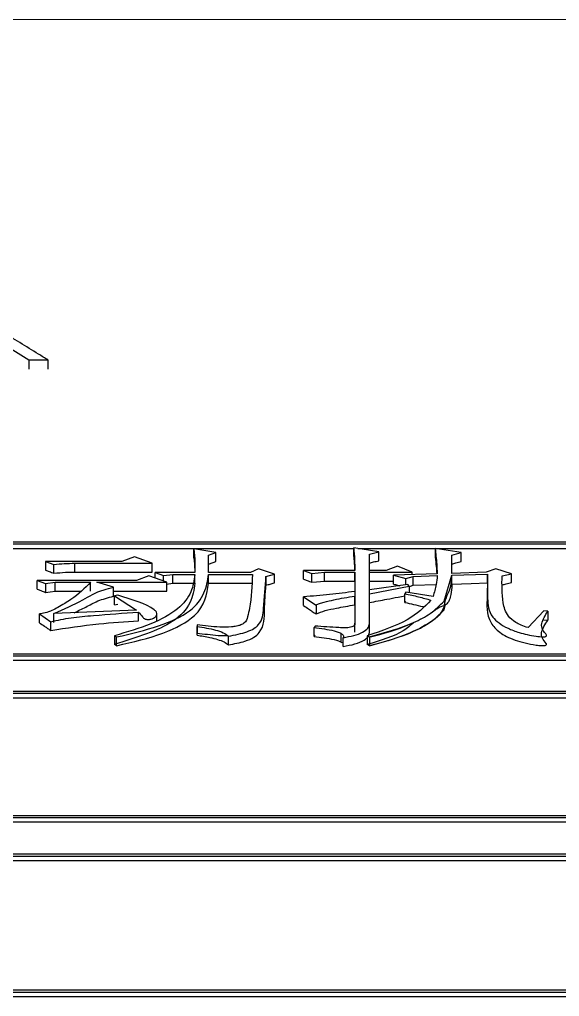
# Model space of a CAD drawing. Header units: millimetres. Extents: x 2223 to 4172, y 741 to 2119.
# Drawn here: x 2717.28 to 2722.87, y 1922.48 to 1932.61 of the extents above; entities that cross this region are included whole.
import ezdxf

# ---------------------------------------------------------------- set-up
doc = ezdxf.new("R2010")
doc.units = ezdxf.units.MM

msp = doc.modelspace()

# ---------------------------------------------------------------- linework, layer by layer
at = {"color": 7, "linetype": 'Continuous', "lineweight": 25}
for p, q in [((2734.201, 1932.604), (2697.201, 1932.606)), ((2717.082, 1929.262), (2717.377, 1929.078)), ((2717.377, 1929.078), (2717.573, 1929.078)), ((2717.573, 1929.078), (2717.573, 1928.983)), ((2732.002, 1927.188), (2710.019, 1927.189)), ((2731.952, 1927.171), (2710.069, 1927.171)), ((2715.827, 1927.125), (2720.741, 1927.125)), ((2719.313, 1927.082), (2719.086, 1927.12)), ((2719.086, 1927.028), (2719.086, 1927.12)), ((2719.237, 1927.056), (2719.313, 1927.082)), ((2719.237, 1926.875), (2719.237, 1927.056)), ((2719.237, 1926.964), (2719.237, 1927.056)), ((2719.313, 1926.99), (2719.313, 1927.082)), ((2721, 1927.09), (2720.741, 1927.132)), ((2720.741, 1927.04), (2720.741, 1927.132)), ((2720.785, 1927.125), (2726.236, 1927.125)), ((2720.903, 1927.067), (2721, 1927.09)), ((2720.903, 1926.898), (2720.903, 1927.067)), ((2720.903, 1927.066), (2720.903, 1927.067)), ((2721, 1926.998), (2721, 1927.09)), ((2721.855, 1927.082), (2721.584, 1927.124)), ((2721.584, 1927.124), (2721.584, 1927.032)), ((2721.757, 1927.056), (2721.855, 1927.082)), ((2721.757, 1926.867), (2721.757, 1927.056)), ((2721.757, 1927.055), (2721.757, 1927.056)), ((2721.855, 1926.99), (2721.855, 1927.082)), ((2717.55, 1926.991), (2717.55, 1926.899)), ((2717.55, 1926.991), (2717.636, 1926.96)), ((2718.339, 1926.991), (2717.55, 1926.991)), ((2717.636, 1926.868), (2717.636, 1926.96)), ((2717.852, 1926.879), (2717.852, 1926.971)), ((2717.852, 1926.971), (2718.653, 1926.971)), ((2718.469, 1927.037), (2718.339, 1926.991)), ((2718.653, 1926.971), (2718.469, 1927.037)), ((2718.653, 1926.879), (2718.653, 1926.971)), ((2719.237, 1926.875), (2719.237, 1926.964)), ((2720.903, 1926.898), (2720.903, 1926.975)), ((2721.195, 1926.941), (2721.076, 1926.898)), ((2721.346, 1926.879), (2721.195, 1926.941)), ((2721.757, 1926.868), (2721.757, 1926.964)), ((2717.852, 1926.879), (2718.653, 1926.879)), ((2718.62, 1926.84), (2718.491, 1926.793)), ((2718.804, 1926.774), (2718.62, 1926.84)), ((2718.685, 1926.875), (2718.772, 1926.844)), ((2719.096, 1926.875), (2718.685, 1926.875)), ((2718.685, 1926.817), (2718.685, 1926.875)), ((2718.772, 1926.844), (2718.869, 1926.855)), ((2718.772, 1926.785), (2718.772, 1926.844)), ((2718.869, 1926.855), (2719.096, 1926.855)), ((2718.869, 1926.764), (2718.869, 1926.855)), ((2719.096, 1926.764), (2719.096, 1926.855)), ((2719.67, 1926.875), (2719.237, 1926.875)), ((2719.237, 1926.764), (2719.237, 1926.855)), ((2719.237, 1926.855), (2719.691, 1926.855)), ((2719.756, 1926.914), (2719.67, 1926.875)), ((2719.919, 1926.859), (2719.756, 1926.914)), ((2719.832, 1926.836), (2719.919, 1926.859)), ((2719.919, 1926.768), (2719.919, 1926.859)), ((2720.221, 1926.898), (2720.308, 1926.867)), ((2720.751, 1926.898), (2720.221, 1926.898)), ((2720.221, 1926.806), (2720.221, 1926.898)), ((2720.308, 1926.867), (2720.438, 1926.879)), ((2720.308, 1926.775), (2720.308, 1926.867)), ((2720.438, 1926.879), (2720.751, 1926.879)), ((2720.438, 1926.787), (2720.438, 1926.879)), ((2720.751, 1926.879), (2720.751, 1926.68)), ((2720.751, 1926.787), (2720.751, 1926.879)), ((2721.076, 1926.898), (2720.903, 1926.898)), ((2720.903, 1926.806), (2720.903, 1926.898)), ((2720.903, 1926.879), (2721.346, 1926.879)), ((2720.903, 1926.695), (2720.903, 1926.879)), ((2720.903, 1926.787), (2720.903, 1926.879)), ((2721.606, 1926.863), (2721.152, 1926.848)), ((2721.152, 1926.848), (2721.282, 1926.813)), ((2721.152, 1926.756), (2721.152, 1926.848)), ((2721.346, 1926.854), (2721.346, 1926.879)), ((2721.357, 1926.836), (2721.606, 1926.844)), ((2721.676, 1926.579), (2721.757, 1926.848)), ((2722.114, 1926.879), (2721.757, 1926.867)), ((2721.757, 1926.848), (2722.125, 1926.859)), ((2721.757, 1926.756), (2721.757, 1926.848)), ((2721.757, 1926.848), (2721.757, 1926.848)), ((2722.212, 1926.913), (2722.114, 1926.879)), ((2722.125, 1926.767), (2722.125, 1926.859)), ((2722.374, 1926.863), (2722.212, 1926.913)), ((2722.277, 1926.84), (2722.374, 1926.863)), ((2722.374, 1926.771), (2722.374, 1926.863)), ((2717.463, 1926.793), (2717.55, 1926.762)), ((2718.491, 1926.793), (2717.463, 1926.793)), ((2717.463, 1926.702), (2717.463, 1926.793)), ((2717.55, 1926.762), (2717.647, 1926.774)), ((2717.55, 1926.762), (2717.55, 1926.67)), ((2717.647, 1926.774), (2718.015, 1926.774)), ((2717.647, 1926.682), (2717.647, 1926.774)), ((2718.015, 1926.682), (2718.015, 1926.774)), ((2718.08, 1926.774), (2718.804, 1926.774)), ((2718.252, 1926.723), (2718.08, 1926.774)), ((2718.804, 1926.682), (2718.804, 1926.774)), ((2718.869, 1926.764), (2719.096, 1926.764)), ((2719.237, 1926.764), (2719.691, 1926.764)), ((2719.832, 1926.836), (2719.832, 1926.744)), ((2720.438, 1926.787), (2720.751, 1926.787)), ((2720.751, 1926.787), (2720.751, 1926.588)), ((2720.903, 1926.787), (2721.152, 1926.787)), ((2721.303, 1926.75), (2720.903, 1926.695)), ((2721.282, 1926.813), (2721.357, 1926.836)), ((2721.282, 1926.747), (2721.282, 1926.813)), ((2721.314, 1926.735), (2721.303, 1926.75)), ((2721.357, 1926.744), (2721.357, 1926.836)), ((2721.357, 1926.744), (2721.595, 1926.752)), ((2722.126, 1926.791), (2722.125, 1926.791)), ((2717.647, 1926.682), (2717.911, 1926.682)), ((2718.252, 1926.631), (2718.252, 1926.723)), ((2718.252, 1926.682), (2718.804, 1926.682)), ((2718.296, 1926.64), (2718.263, 1926.633)), ((2720.903, 1926.656), (2721.314, 1926.735)), ((2720.903, 1926.604), (2720.903, 1926.695)), ((2720.903, 1926.345), (2720.903, 1926.656)), ((2720.903, 1926.655), (2720.903, 1926.656)), ((2721.282, 1926.672), (2721.271, 1926.656)), ((2721.271, 1926.565), (2721.271, 1926.656)), ((2721.563, 1926.628), (2721.282, 1926.672)), ((2721.314, 1926.735), (2721.314, 1926.667)), ((2722.124, 1926.687), (2722.124, 1926.594)), ((2718.263, 1926.633), (2718.491, 1926.486)), ((2718.263, 1926.541), (2718.263, 1926.633)), ((2718.263, 1926.541), (2718.296, 1926.549)), ((2720.222, 1926.624), (2720.351, 1926.538)), ((2720.222, 1926.533), (2720.222, 1926.624)), ((2720.351, 1926.538), (2720.351, 1926.446)), ((2720.751, 1926.632), (2720.751, 1926.349)), ((2720.751, 1926.541), (2720.751, 1926.632)), ((2720.751, 1926.541), (2720.751, 1926.334)), ((2720.903, 1926.254), (2720.903, 1926.565)), ((2721.271, 1926.565), (2721.282, 1926.58)), ((2721.676, 1926.488), (2721.693, 1926.543)), ((2717.485, 1926.355), (2717.485, 1926.446)), ((2717.485, 1926.446), (2717.603, 1926.366)), ((2718.491, 1926.486), (2717.636, 1926.45)), ((2717.636, 1926.359), (2717.636, 1926.45)), ((2718.512, 1926.374), (2718.512, 1926.466)), ((2718.701, 1926.379), (2718.701, 1926.446)), ((2722.709, 1926.478), (2722.547, 1926.305)), ((2722.753, 1926.474), (2722.709, 1926.478)), ((2722.753, 1926.474), (2722.753, 1926.382)), ((2717.603, 1926.275), (2717.603, 1926.366)), ((2719.118, 1926.333), (2719.118, 1926.242)), ((2720.751, 1926.258), (2720.751, 1926.349)), ((2720.903, 1926.254), (2720.903, 1926.345)), ((2722.709, 1926.386), (2722.753, 1926.382)), ((2719.118, 1926.226), (2719.118, 1926.317)), ((2719.118, 1926.226), (2719.118, 1926.242)), ((2720.34, 1926.321), (2720.33, 1926.305)), ((2720.33, 1926.214), (2720.33, 1926.305)), ((2720.611, 1926.152), (2720.611, 1926.243)), ((2718.263, 1926.22), (2718.263, 1926.129)), ((2718.263, 1926.22), (2718.285, 1926.208)), ((2718.285, 1926.117), (2718.285, 1926.208)), ((2719.443, 1926.125), (2719.443, 1926.216)), ((2720.33, 1926.214), (2720.34, 1926.23)), ((2720.632, 1926.109), (2720.632, 1926.2)), ((2720.881, 1926.22), (2720.881, 1926.129)), ((2720.881, 1926.22), (2720.903, 1926.208)), ((2720.903, 1926.208), (2720.903, 1926.117)), ((2710.069, 1926.032), (2731.953, 1926.032)), ((2718.285, 1926.117), (2718.263, 1926.129)), ((2720.903, 1926.117), (2720.881, 1926.129)), ((2710.019, 1926.013), (2732.002, 1926.013)), ((2710.019, 1925.967), (2732.002, 1925.966)), ((2731.953, 1925.642), (2709.969, 1925.643)), ((2731.903, 1925.623), (2710.019, 1925.623)), ((2710.019, 1925.578), (2731.903, 1925.578)), ((2709.97, 1924.337), (2731.953, 1924.336)), ((2710.02, 1924.358), (2731.903, 1924.357)), ((2709.97, 1924.292), (2731.953, 1924.292)), ((2732.003, 1923.957), (2710.02, 1923.957)), ((2710.07, 1923.936), (2731.953, 1923.936)), ((2710.07, 1923.892), (2731.953, 1923.891)), ((2710.02, 1922.526), (2732.003, 1922.525)), ((2731.953, 1922.548), (2710.07, 1922.549)), ((2710.02, 1922.483), (2732.003, 1922.482))]:
    msp.add_line(p, q, dxfattribs=at)
at = {"color": 7, "linetype": 'Continuous', "lineweight": 25, "flags": 128}
for points in [[(2717.377, 1929.078), (2717.377, 1929.054), (2717.377, 1929.03), (2717.377, 1928.983)], [(2718.804, 1926.756), (2718.821, 1926.758), (2718.845, 1926.761), (2718.869, 1926.764)], [(2720.308, 1926.775), (2720.357, 1926.78), (2720.397, 1926.783), (2720.438, 1926.787)], [(2721.757, 1926.756), (2721.857, 1926.759), (2721.957, 1926.762), (2722.125, 1926.767)], [(2717.55, 1926.67), (2717.598, 1926.676), (2717.647, 1926.682)]]:
    msp.add_lwpolyline(points, dxfattribs=at)
at = {"color": 7, "linetype": 'Continuous', "lineweight": 25}
for points, knots in [([(2717.573, 1929.078), (2717.541, 1929.098), (2717.38, 1929.199), (2717.072, 1929.388), (2716.797, 1929.552), (2716.65, 1929.639)], [0, 0, 0, 0, 0.104313, 0.521568, 1, 1, 1, 1]), ([(2719.086, 1927.12), (2719.09, 1927.074), (2719.096, 1926.992), (2719.096, 1926.91), (2719.096, 1926.875)], [0, 0, 0, 0, 0.5756678, 1, 1, 1, 1]), ([(2720.741, 1927.132), (2720.744, 1927.09), (2720.751, 1927.012), (2720.751, 1926.934), (2720.751, 1926.898)], [0, 0, 0, 0, 0.5442719, 1, 1, 1, 1]), ([(2721.584, 1927.124), (2721.59, 1927.071), (2721.6, 1926.984), (2721.604, 1926.897), (2721.606, 1926.863)], [0, 0, 0, 0, 0.617116, 1, 1, 1, 1]), ([(2717.636, 1926.96), (2717.672, 1926.963), (2717.743, 1926.97), (2717.816, 1926.971), (2717.852, 1926.971)], [0, 0, 0, 0, 0.498867, 1, 1, 1, 1]), ([(2719.086, 1927.028), (2719.089, 1926.987), (2719.094, 1926.937), (2719.095, 1926.886), (2719.095, 1926.878)], [0, 0, 0, 0, 0.82802, 1, 1, 1, 1]), ([(2719.237, 1926.964), (2719.243, 1926.966), (2719.256, 1926.97), (2719.275, 1926.977), (2719.294, 1926.984), (2719.306, 1926.988), (2719.313, 1926.99)], [0, 0, 0, 0, 0.25, 0.5, 0.75, 1, 1, 1, 1]), ([(2720.741, 1927.04), (2720.744, 1927.008), (2720.748, 1926.961), (2720.749, 1926.913), (2720.75, 1926.898)], [0, 0, 0, 0, 0.675043, 1, 1, 1, 1]), ([(2720.903, 1926.975), (2720.917, 1926.978), (2720.941, 1926.984), (2720.973, 1926.991), (2720.991, 1926.996), (2721, 1926.998)], [0, 0, 0, 0, 0.439881, 0.71994, 1, 1, 1, 1]), ([(2721.584, 1927.032), (2721.588, 1927.001), (2721.595, 1926.945), (2721.599, 1926.888), (2721.601, 1926.863)], [0, 0, 0, 0, 0.550115, 1, 1, 1, 1]), ([(2721.757, 1926.964), (2721.771, 1926.967), (2721.794, 1926.974), (2721.827, 1926.982), (2721.845, 1926.988), (2721.855, 1926.99)], [0, 0, 0, 0, 0.420135, 0.710067, 1, 1, 1, 1]), ([(2717.55, 1926.899), (2717.562, 1926.894), (2717.583, 1926.887), (2717.611, 1926.877), (2717.628, 1926.871), (2717.636, 1926.868)], [0, 0, 0, 0, 0.428609, 0.7143039, 1, 1, 1, 1]), ([(2717.636, 1926.868), (2717.676, 1926.872), (2717.747, 1926.879), (2717.82, 1926.879), (2717.852, 1926.879)], [0, 0, 0, 0, 0.558823, 1, 1, 1, 1]), ([(2719.096, 1926.855), (2719.088, 1926.795), (2719.07, 1926.674), (2718.939, 1926.493), (2718.652, 1926.336), (2718.394, 1926.259), (2718.263, 1926.22)], [0, 0, 0, 0, 0.244354, 0.489935, 0.74136, 1, 1, 1, 1]), ([(2718.285, 1926.208), (2718.436, 1926.243), (2718.732, 1926.311), (2719.069, 1926.47), (2719.208, 1926.664), (2719.227, 1926.792), (2719.237, 1926.855)], [0, 0, 0, 0, 0.260193, 0.511851, 0.756551, 1, 1, 1, 1]), ([(2719.691, 1926.855), (2719.687, 1926.739), (2719.683, 1926.593), (2719.643, 1926.424), (2719.628, 1926.362), (2719.573, 1926.331), (2719.527, 1926.318), (2719.453, 1926.309), (2719.311, 1926.309), (2719.195, 1926.323), (2719.118, 1926.333)], [0, 0, 0, 0, 0.489896, 0.610272, 0.706493, 0.735858, 0.765559, 0.797173, 0.865064, 1, 1, 1, 1]), ([(2721.606, 1926.844), (2721.604, 1926.813), (2721.598, 1926.742), (2721.575, 1926.67), (2721.563, 1926.628)], [0, 0, 0, 0, 0.426568, 1, 1, 1, 1]), ([(2721.68, 1926.533), (2721.682, 1926.547), (2721.687, 1926.576), (2721.711, 1926.653), (2721.745, 1926.705), (2721.755, 1926.785), (2721.757, 1926.829), (2721.757, 1926.843), (2721.757, 1926.848)], [0, 0, 0, 0, 0.068352, 0.139472, 0.508143, 0.851675, 0.94747, 1, 1, 1, 1]), ([(2722.125, 1926.859), (2722.125, 1926.776), (2722.125, 1926.629), (2722.134, 1926.453), (2722.242, 1926.352), (2722.334, 1926.297), (2722.462, 1926.248), (2722.589, 1926.221), (2722.683, 1926.208), (2722.716, 1926.21), (2722.725, 1926.211), (2722.73, 1926.213), (2722.734, 1926.216), (2722.738, 1926.222), (2722.734, 1926.233), (2722.72, 1926.253), (2722.687, 1926.29), (2722.682, 1926.369), (2722.725, 1926.432), (2722.753, 1926.474)], [0, 0, 0, 0, 0.249545, 0.436315, 0.501271, 0.564646, 0.626364, 0.704484, 0.733965, 0.739063, 0.743353, 0.745337, 0.747325, 0.751675, 0.763079, 0.778003, 0.812665, 0.875175, 1, 1, 1, 1]), ([(2722.547, 1926.305), (2722.522, 1926.313), (2722.473, 1926.327), (2722.4, 1926.367), (2722.314, 1926.444), (2722.275, 1926.61), (2722.276, 1926.748), (2722.277, 1926.84)], [0, 0, 0, 0, 0.065694, 0.129902, 0.255713, 0.503859, 1, 1, 1, 1]), ([(2718.015, 1926.774), (2717.954, 1926.713), (2717.862, 1926.621), (2717.69, 1926.519), (2717.583, 1926.463), (2717.505, 1926.449), (2717.485, 1926.446)], [0, 0, 0, 0, 0.493221, 0.743655, 0.934367, 1, 1, 1, 1]), ([(2719.096, 1926.764), (2719.087, 1926.696), (2719.067, 1926.561), (2718.856, 1926.316), (2718.49, 1926.201), (2718.263, 1926.129)], [0, 0, 0, 0, 0.274345, 0.550604, 1, 1, 1, 1]), ([(2718.285, 1926.117), (2718.454, 1926.156), (2718.784, 1926.232), (2719.191, 1926.459), (2719.22, 1926.649), (2719.237, 1926.764)], [0, 0, 0, 0, 0.291461, 0.571537, 1, 1, 1, 1]), ([(2719.443, 1926.216), (2719.511, 1926.229), (2719.611, 1926.249), (2719.711, 1926.294), (2719.799, 1926.373), (2719.811, 1926.561), (2719.824, 1926.726), (2719.832, 1926.836)], [0, 0, 0, 0, 0.132838, 0.196641, 0.258559, 0.505709, 1, 1, 1, 1]), ([(2719.443, 1926.125), (2719.502, 1926.137), (2719.602, 1926.156), (2719.714, 1926.202), (2719.821, 1926.31), (2719.812, 1926.498), (2719.825, 1926.659), (2719.832, 1926.744)], [0, 0, 0, 0, 0.117242, 0.195683, 0.274072, 0.616161, 1, 1, 1, 1]), ([(2719.832, 1926.744), (2719.846, 1926.748), (2719.875, 1926.756), (2719.904, 1926.764), (2719.919, 1926.768)], [0, 0, 0, 0, 0.5, 1, 1, 1, 1]), ([(2720.221, 1926.806), (2720.234, 1926.802), (2720.254, 1926.794), (2720.283, 1926.784), (2720.3, 1926.778), (2720.308, 1926.775)], [0, 0, 0, 0, 0.4286115, 0.7143059, 1, 1, 1, 1]), ([(2721.152, 1926.756), (2721.166, 1926.752), (2721.187, 1926.746), (2721.209, 1926.74), (2721.217, 1926.738)], [0, 0, 0, 0, 0.643901, 1, 1, 1, 1]), ([(2721.314, 1926.731), (2721.316, 1926.731), (2721.33, 1926.736), (2721.345, 1926.74), (2721.357, 1926.744)], [0, 0, 0, 0, 0.125351, 1, 1, 1, 1]), ([(2721.757, 1926.756), (2721.757, 1926.755), (2721.757, 1926.742), (2721.755, 1926.698), (2721.748, 1926.633), (2721.714, 1926.55), (2721.692, 1926.539), (2721.68, 1926.533)], [0, 0, 0, 0, 0.0144486, 0.1335513, 0.4957535, 0.7437002, 1, 1, 1, 1]), ([(2722.125, 1926.767), (2722.125, 1926.722), (2722.124, 1926.586), (2722.107, 1926.409), (2722.241, 1926.254), (2722.402, 1926.171), (2722.569, 1926.132), (2722.676, 1926.118), (2722.707, 1926.118), (2722.721, 1926.119), (2722.729, 1926.121), (2722.735, 1926.125), (2722.738, 1926.132), (2722.728, 1926.156), (2722.687, 1926.194), (2722.682, 1926.277), (2722.723, 1926.339), (2722.753, 1926.382)], [0, 0, 0, 0, 0.135472, 0.406763, 0.50628, 0.604985, 0.704283, 0.727912, 0.736946, 0.74078, 0.744655, 0.748047, 0.752351, 0.764139, 0.816594, 0.869623, 1, 1, 1, 1]), ([(2722.277, 1926.748), (2722.291, 1926.751), (2722.314, 1926.757), (2722.347, 1926.765), (2722.365, 1926.769), (2722.374, 1926.771)], [0, 0, 0, 0, 0.44, 0.72, 1, 1, 1, 1]), ([(2717.463, 1926.702), (2717.475, 1926.697), (2717.496, 1926.69), (2717.525, 1926.679), (2717.541, 1926.673), (2717.55, 1926.67)], [0, 0, 0, 0, 0.428613, 0.714306, 1, 1, 1, 1]), ([(2717.636, 1926.45), (2717.739, 1926.495), (2717.919, 1926.575), (2718.086, 1926.683), (2718.219, 1926.715), (2718.252, 1926.723)], [0, 0, 0, 0, 0.498749, 0.872406, 1, 1, 1, 1]), ([(2718.512, 1926.466), (2718.527, 1926.449), (2718.545, 1926.429), (2718.563, 1926.403), (2718.579, 1926.394), (2718.594, 1926.39), (2718.603, 1926.388), (2718.612, 1926.388), (2718.625, 1926.389), (2718.645, 1926.394), (2718.666, 1926.402), (2718.692, 1926.417), (2718.702, 1926.439), (2718.702, 1926.465), (2718.608, 1926.548), (2718.443, 1926.597), (2718.296, 1926.64)], [0, 0, 0, 0, 0.122721, 0.15416, 0.184961, 0.198897, 0.205533, 0.212114, 0.225991, 0.241808, 0.277356, 0.311034, 0.368969, 0.430506, 0.491702, 1, 1, 1, 1]), ([(2720.751, 1926.68), (2720.665, 1926.668), (2720.492, 1926.643), (2720.312, 1926.631), (2720.222, 1926.624)], [0, 0, 0, 0, 0.499593, 1, 1, 1, 1]), ([(2721.271, 1926.656), (2721.318, 1926.646), (2721.413, 1926.626), (2721.499, 1926.601), (2721.541, 1926.589)], [0, 0, 0, 0, 0.507162, 1, 1, 1, 1]), ([(2717.844, 1926.459), (2717.885, 1926.478), (2717.971, 1926.518), (2718.084, 1926.584), (2718.196, 1926.616), (2718.252, 1926.631)], [0, 0, 0, 0, 0.319596, 0.657164, 1, 1, 1, 1]), ([(2720.351, 1926.538), (2720.362, 1926.544), (2720.385, 1926.556), (2720.451, 1926.573), (2720.57, 1926.601), (2720.679, 1926.62), (2720.751, 1926.632)], [0, 0, 0, 0, 0.120416, 0.244636, 0.495058, 1, 1, 1, 1]), ([(2720.351, 1926.446), (2720.382, 1926.458), (2720.443, 1926.483), (2720.585, 1926.511), (2720.688, 1926.53), (2720.751, 1926.541)], [0, 0, 0, 0, 0.2729687, 0.5543374, 1, 1, 1, 1]), ([(2721.541, 1926.589), (2721.471, 1926.517), (2721.33, 1926.372), (2721.032, 1926.271), (2720.881, 1926.22)], [0, 0, 0, 0, 0.492671, 1, 1, 1, 1]), ([(2720.903, 1926.565), (2720.964, 1926.576), (2721.063, 1926.595), (2721.185, 1926.618), (2721.247, 1926.63), (2721.271, 1926.635)], [0, 0, 0, 0, 0.4959559, 0.8067962, 1, 1, 1, 1]), ([(2720.903, 1926.208), (2721.066, 1926.253), (2721.308, 1926.321), (2721.554, 1926.456), (2721.633, 1926.535), (2721.676, 1926.579)], [0, 0, 0, 0, 0.480373, 0.715158, 1, 1, 1, 1]), ([(2721.271, 1926.565), (2721.301, 1926.558), (2721.363, 1926.545), (2721.426, 1926.53), (2721.457, 1926.522), (2721.459, 1926.521)], [0, 0, 0, 0, 0.472115, 0.967418, 1, 1, 1, 1]), ([(2717.603, 1926.366), (2717.673, 1926.381), (2717.812, 1926.41), (2718.123, 1926.438), (2718.356, 1926.454), (2718.512, 1926.466)], [0, 0, 0, 0, 0.246072, 0.496734, 1, 1, 1, 1]), ([(2720.222, 1926.533), (2720.239, 1926.521), (2720.269, 1926.501), (2720.312, 1926.472), (2720.338, 1926.455), (2720.351, 1926.446)], [0, 0, 0, 0, 0.4031195, 0.7015597, 1, 1, 1, 1]), ([(2721.685, 1926.532), (2721.659, 1926.484), (2721.633, 1926.436), (2721.595, 1926.405), (2721.529, 1926.354), (2721.37, 1926.26), (2721.138, 1926.177), (2720.974, 1926.134), (2720.921, 1926.121), (2720.903, 1926.117)], [0, 0, 0, 0, 0.172585, 0.175983, 0.205093, 0.521257, 0.851512, 0.949107, 1, 1, 1, 1]), ([(2720.903, 1926.208), (2720.92, 1926.212), (2721.09, 1926.252), (2721.32, 1926.329), (2721.502, 1926.429), (2721.572, 1926.478), (2721.593, 1926.495), (2721.599, 1926.499), (2721.633, 1926.526), (2721.659, 1926.529), (2721.685, 1926.532)], [0, 0, 0, 0, 0.048659, 0.478007, 0.711563, 0.794803, 0.817387, 0.823945, 0.827352, 1, 1, 1, 1]), ([(2720.903, 1926.117), (2721.066, 1926.162), (2721.308, 1926.23), (2721.554, 1926.365), (2721.633, 1926.444), (2721.676, 1926.488)], [0, 0, 0, 0, 0.480491, 0.715254, 1, 1, 1, 1]), ([(2717.485, 1926.355), (2717.502, 1926.343), (2717.531, 1926.324), (2717.57, 1926.297), (2717.592, 1926.282), (2717.603, 1926.275)], [0, 0, 0, 0, 0.442564, 0.721282, 1, 1, 1, 1]), ([(2717.603, 1926.275), (2717.767, 1926.301), (2718.062, 1926.347), (2718.374, 1926.366), (2718.512, 1926.374)], [0, 0, 0, 0, 0.5559142, 1, 1, 1, 1]), ([(2719.118, 1926.333), (2719.118, 1926.33), (2719.118, 1926.325), (2719.118, 1926.32), (2719.118, 1926.317)], [0, 0, 0, 0, 0.56, 1, 1, 1, 1]), ([(2720.752, 1926.349), (2720.751, 1926.342), (2720.75, 1926.33), (2720.732, 1926.315), (2720.709, 1926.307), (2720.681, 1926.303), (2720.639, 1926.302), (2720.525, 1926.307), (2720.422, 1926.315), (2720.34, 1926.321)], [0, 0, 0, 0, 0.116135, 0.174978, 0.235386, 0.296971, 0.360825, 0.490326, 1, 1, 1, 1]), ([(2720.632, 1926.2), (2720.67, 1926.207), (2720.744, 1926.221), (2720.835, 1926.254), (2720.894, 1926.298), (2720.9, 1926.33), (2720.903, 1926.345)], [0, 0, 0, 0, 0.2601448, 0.513561, 0.7588753, 1, 1, 1, 1]), ([(2721.365, 1926.359), (2721.331, 1926.329), (2721.227, 1926.235), (2721.021, 1926.172), (2720.881, 1926.129)], [0, 0, 0, 0, 0.323931, 1, 1, 1, 1]), ([(2719.118, 1926.317), (2719.184, 1926.306), (2719.282, 1926.29), (2719.394, 1926.254), (2719.427, 1926.228), (2719.443, 1926.216)], [0, 0, 0, 0, 0.509707, 0.758863, 1, 1, 1, 1]), ([(2719.436, 1926.22), (2719.402, 1926.219), (2719.331, 1926.218), (2719.227, 1926.233), (2719.154, 1926.239), (2719.118, 1926.242)], [0, 0, 0, 0, 0.311718, 0.656171, 1, 1, 1, 1]), ([(2720.33, 1926.305), (2720.402, 1926.296), (2720.491, 1926.285), (2720.582, 1926.259), (2720.617, 1926.242), (2720.638, 1926.221), (2720.634, 1926.207), (2720.632, 1926.2)], [0, 0, 0, 0, 0.513521, 0.639448, 0.762318, 0.88191, 1, 1, 1, 1]), ([(2720.632, 1926.109), (2720.674, 1926.117), (2720.757, 1926.132), (2720.848, 1926.17), (2720.896, 1926.213), (2720.901, 1926.24), (2720.903, 1926.254)], [0, 0, 0, 0, 0.290992, 0.572857, 0.787844, 1, 1, 1, 1]), ([(2719.118, 1926.226), (2719.163, 1926.219), (2719.238, 1926.207), (2719.331, 1926.183), (2719.402, 1926.158), (2719.429, 1926.136), (2719.443, 1926.125)], [0, 0, 0, 0, 0.348073, 0.570364, 0.788384, 1, 1, 1, 1]), ([(2720.33, 1926.214), (2720.399, 1926.205), (2720.504, 1926.192), (2720.605, 1926.163), (2720.618, 1926.148), (2720.618, 1926.147)], [0, 0, 0, 0, 0.659998, 0.98999, 1, 1, 1, 1])]:
    msp.add_open_spline(points, degree=3, knots=knots, dxfattribs=at)

doc.saveas('drawing.dxf')
